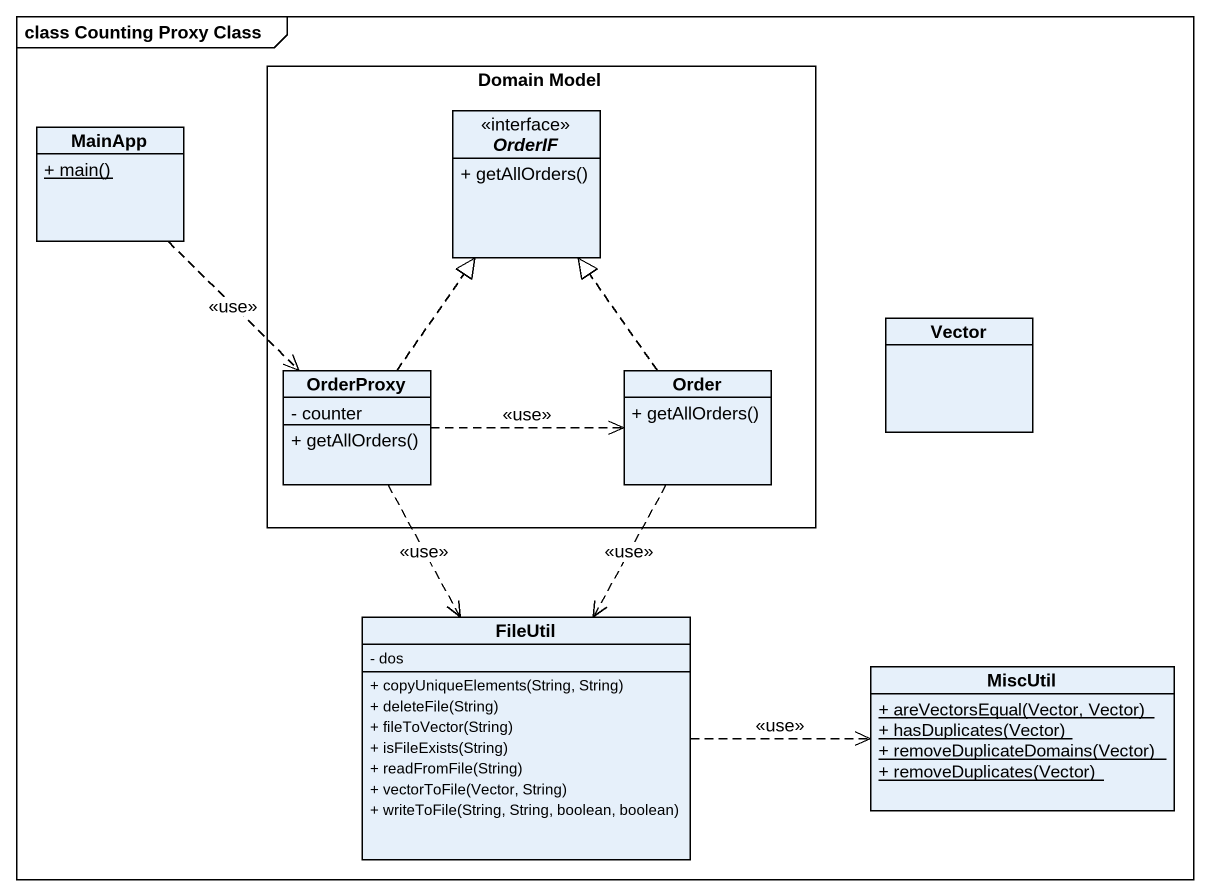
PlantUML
@startuml
mainframe class Counting Proxy Class
hide circle
hide empty members
skinparam classAttributeIconSize 0
rectangle "Domain Model" as Domain_Model {
  interface OrderIF {
    + getAllOrders()
  }
  class OrderProxy {
    - counter
    + getAllOrders()
  }
  class Order {
    + getAllOrders()
  }
}
class MainApp {
  {static} + main()
}
class Vector
class FileUtil {
  - dos
  + copyUniqueElements(String, String)
  + deleteFile(String)
  + fileToVector(String)
  + isFileExists(String)
  + readFromFile(String)
  + vectorToFile(Vector, String)
  + writeToFile(String, String, boolean, boolean)
}
class MiscUtil {
  {static} + areVectorsEqual(Vector, Vector)
  {static} + hasDuplicates(Vector)
  {static} + removeDuplicateDomains(Vector)
  {static} + removeDuplicates(Vector)
}
MainApp ..> OrderProxy : <<use>>
OrderProxy .up.|> OrderIF
OrderProxy .right.> Order : <<use>>
OrderProxy ..> FileUtil : <<use>>
Order .up.|> OrderIF
Order ..> FileUtil : <<use>>
FileUtil .right.> MiscUtil : <<use>>
@enduml
